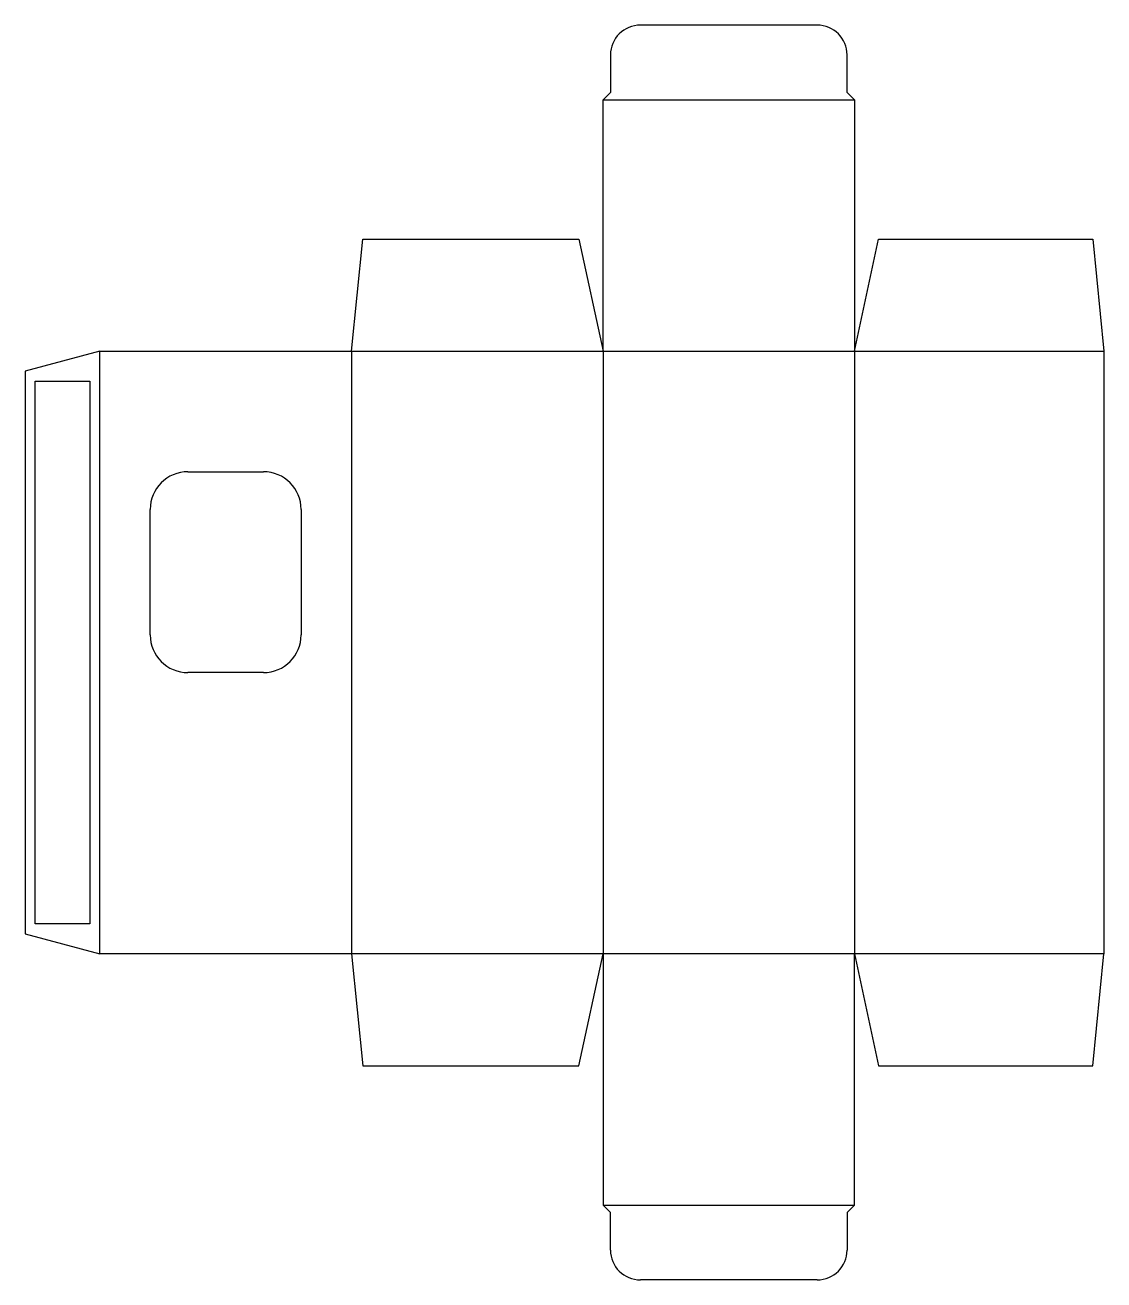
# Model space of a CAD drawing. Header units: millimetres. Extents: x 0 to 216, y 0 to 252.
import ezdxf

# ---------------------------------------------------------------- set-up
doc = ezdxf.new("R2010")
doc.units = ezdxf.units.MM
for name, color, linetype in [('CREASE', 5, 'CONTINUOUS'), ('CUT', 1, 'CONTINUOUS'), ('GLUE', 2, 'CONTINUOUS'), ('PERF', 3, 'CONTINUOUS')]:
    doc.layers.add(name, color=color, linetype=linetype)

msp = doc.modelspace()

# ---------------------------------------------------------------- linework, layer by layer
at = {"layer": 'CREASE'}
for p, q in [((115.9, 236.8), (166.35, 236.8)), ((15, 65.45), (15, 186.35)), ((65.45, 186.35), (65.45, 65.45)), ((65.45, 186.35), (115.9, 186.35)), ((115.9, 186.35), (115.9, 65.45)), ((115.9, 186.35), (166.35, 186.35)), ((166.35, 186.35), (166.35, 65.45)), ((166.35, 186.35), (216.35, 186.35)), ((115.9, 65.45), (65.45, 65.45)), ((166.35, 65.45), (115.9, 65.45)), ((216.35, 65.45), (166.35, 65.45)), ((115.9, 15), (166.35, 15))]:
    msp.add_line(p, q, dxfattribs=at)
at = {"layer": 'CUT'}
for p, q in [((158.85, 251.8), (123.4, 251.8)), ((117.4, 245.8), (117.4, 238.3)), ((164.85, 238.3), (164.85, 245.8)), ((117.4, 238.3), (115.9, 236.8)), ((115.9, 186.35), (115.9, 236.8)), ((166.35, 236.8), (164.85, 238.3)), ((166.35, 236.8), (166.35, 186.35)), ((65.45, 186.35), (67.7, 208.85)), ((67.7, 208.85), (111.075, 208.85)), ((111.075, 208.85), (115.9, 186.35)), ((166.35, 186.35), (171.175, 208.85)), ((171.175, 208.85), (214.1, 208.85)), ((214.1, 208.85), (216.35, 186.35)), ((15, 186.35), (0, 182.331)), ((15, 186.35), (65.45, 186.35)), ((216.35, 186.35), (216.35, 65.45)), ((0, 182.331), (0, 69.469)), ((0, 69.469), (15, 65.45)), ((65.45, 65.45), (15, 65.45)), ((65.45, 65.45), (67.7, 42.95)), ((111.075, 42.95), (115.9, 65.45)), ((115.9, 65.45), (115.9, 15)), ((166.35, 15), (166.35, 65.45)), ((166.35, 65.45), (171.175, 42.95)), ((214.1, 42.95), (216.35, 65.45)), ((67.7, 42.95), (111.075, 42.95)), ((171.175, 42.95), (214.1, 42.95)), ((117.4, 13.5), (115.9, 15)), ((117.4, 6), (117.4, 13.5)), ((166.35, 15), (164.85, 13.5)), ((164.85, 13.5), (164.85, 6)), ((158.85, 0), (123.4, 0))]:
    msp.add_line(p, q, dxfattribs=at)
for centre, start, end in [((123.4, 245.8), 90, 180), ((158.85, 245.8), 0, 90), ((123.4, 6), 180, 270), ((158.85, 6), 270, 0)]:
    msp.add_arc(centre, 6, start, end, dxfattribs=at)
at = {"layer": 'GLUE'}
for p, q in [((2, 180.331), (13, 180.331)), ((2, 71.469), (2, 180.331)), ((13, 180.331), (13, 71.469)), ((13, 71.469), (2, 71.469))]:
    msp.add_line(p, q, dxfattribs=at)
at = {"layer": 'PERF'}
for p, q in [((32.658, 162.17), (47.793, 162.17)), ((25.09, 129.438), (25.09, 154.603)), ((55.36, 154.603), (55.36, 129.438)), ((47.793, 121.87), (32.658, 121.87))]:
    msp.add_line(p, q, dxfattribs=at)
for centre, radius, start, end in [((32.658, 154.603), 7.568, 90, 180), ((47.793, 154.603), 7.567, 0, 90), ((32.658, 129.438), 7.568, 180, 270), ((47.793, 129.438), 7.568, 270, 0)]:
    msp.add_arc(centre, radius, start, end, dxfattribs=at)

doc.saveas('drawing.dxf')
